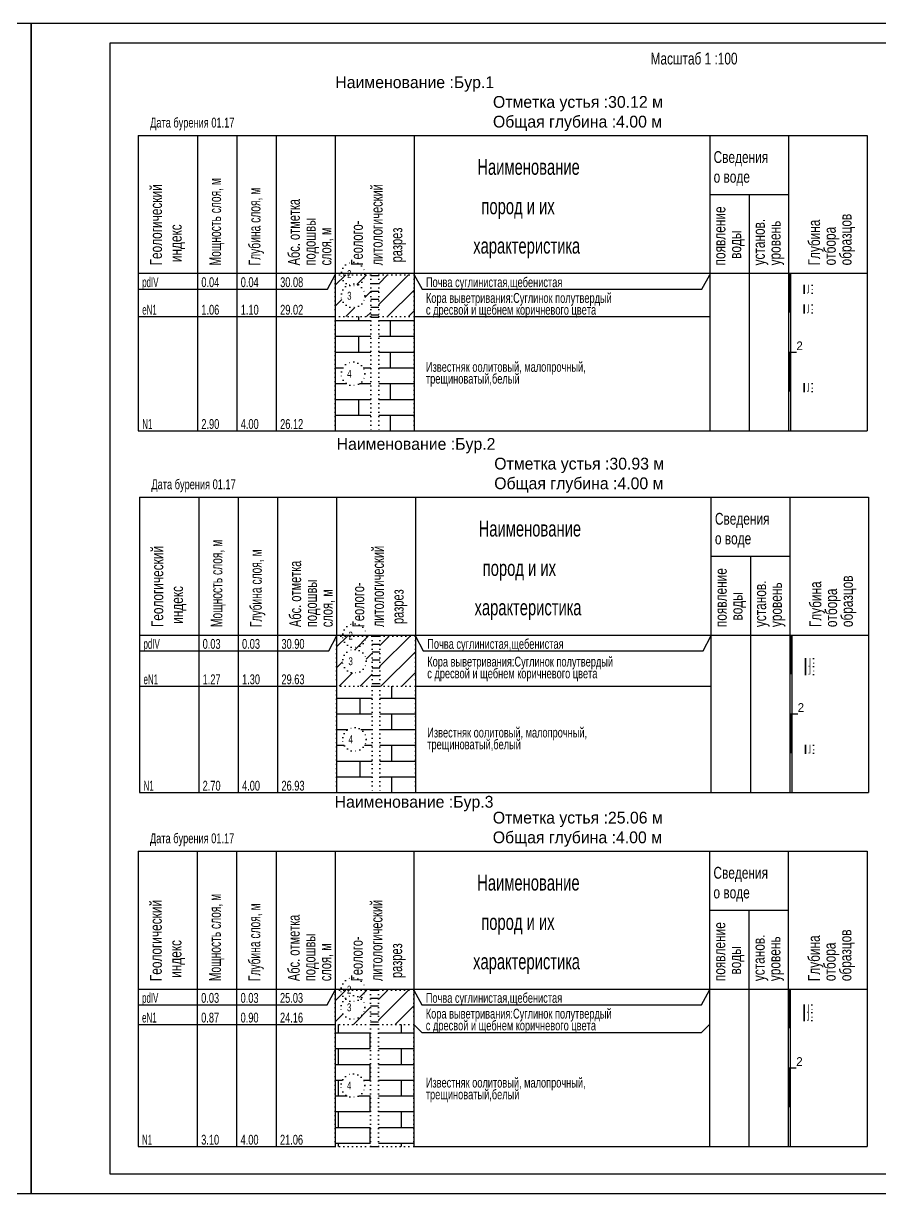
# Model space of a CAD drawing. Extents: x -105 to 735, y -107 to 190.
# Drawn here: x 313.5 to 530.7, y -106.8 to 190.2 of the extents above; entities that cross this region are included whole.
import ezdxf

# ---------------------------------------------------------------- set-up
doc = ezdxf.new("R2010")
doc.units = 0
doc.header["$MEASUREMENT"] = 0
for name, pattern in [('CONTI', [1, 0, 1]), ('L1', [1, 0, 1]), ('L2', [1, 0, 1]), ('L3', [1, 0, 1])]:
    doc.linetypes.add(name, pattern=pattern)
doc.layers.add('CUT_TST', color=7, linetype='CONTI')
doc.layers.add('У.о', color=7, linetype='Continuous')

# ---------------------------------------------------------------- blocks, each defined once
blk = doc.blocks.new('UZ_970')
at = {"layer": 'CUT_TST', "color": 0}
for p, q in [((0, 0), (0, 2)), ((0, 2), (2, 2)), ((0, 1.8), (2, 1.8)), ((0, 1.6), (2, 1.6)), ((0, 1.4), (2, 1.4)), ((0, 1.2), (2, 1.2)), ((0, 1), (2, 1)), ((0, 0.8), (2, 0.8)), ((0, 0.6), (2, 0.6)), ((0, 0.4), (2, 0.4)), ((0, 0.2), (2, 0.2)), ((2, 0), (0, 0)), ((2, 2), (2, 0))]:
    blk.add_line(p, q, dxfattribs=at)

msp = doc.modelspace()

# ---------------------------------------------------------------- hatches: boundary and pattern name
at = {"linetype": 'Continuous'}
h = msp.add_hatch(dxfattribs=at)
h.set_pattern_fill('SUGL_D', color=256, scale=30, style=0)
h.set_pattern_definition([(45, (342.6257, 126.802), (-2.65165, 2.65165), [])])
edge = h.paths.add_edge_path(flags=16)
edge.add_arc((397.13, 121.1), 3, 0, 360)
h.paths.add_polyline_path([(403.63, 115.8), (412.63, 115.8), (412.63, 126.4), (403.63, 126.4)])
h.paths.add_polyline_path([(392.63, 115.8), (401.63, 115.8), (401.63, 126.4), (392.63, 126.4)])
h = msp.add_hatch(dxfattribs=at)
h.set_pattern_fill('IZVEST', color=256, scale=20, style=0)
h.set_pattern_definition([(0, (342.6257, 126.802), (0, 4), []), (90, (342.626, 126.802), (-8, 4), [4, -4])])
edge = h.paths.add_edge_path(flags=16)
edge.add_arc((397.13, 101.3), 3, 0, 360)
h.paths.add_polyline_path([(403.63, 86.8), (412.63, 86.8), (412.63, 115.8), (403.63, 115.8)])
h.paths.add_polyline_path([(392.63, 86.8), (401.63, 86.8), (401.63, 115.8), (392.63, 115.8)])
h = msp.add_hatch(dxfattribs=at)
h.set_pattern_fill('SUGL_D', color=256, scale=30, style=0)
h.set_pattern_definition([(45, (342.9576, 35.0025), (-2.65165, 2.65165), [])])
edge = h.paths.add_edge_path(flags=16)
edge.add_arc((397.46, 28.35), 3, 0, 360)
h.paths.add_polyline_path([(403.96, 22), (412.96, 22), (412.96, 34.7), (403.96, 34.7)])
h.paths.add_polyline_path([(392.96, 22), (401.96, 22), (401.96, 34.7), (392.96, 34.7)])
h = msp.add_hatch(dxfattribs=at)
h.set_pattern_fill('IZVEST', color=256, scale=20, style=0)
h.set_pattern_definition([(0, (342.9576, 35.0025), (0, 4), []), (90, (342.958, 35.0025), (-8, 4), [4, -4])])
edge = h.paths.add_edge_path(flags=16)
edge.add_arc((397.46, 8.5), 3, 0, 360)
h.paths.add_polyline_path([(403.96, -5), (412.96, -5), (412.96, 22), (403.96, 22)])
h.paths.add_polyline_path([(392.96, -5), (401.96, -5), (401.96, 22), (392.96, 22)])
h = msp.add_hatch(dxfattribs=at)
h.set_pattern_fill('SUGL_D', color=256, scale=30, style=0)
h.set_pattern_definition([(45, (342.585, -54.8465), (-2.65165, 2.65165), [])])
edge = h.paths.add_edge_path(flags=16)
edge.add_arc((397.09, -59.5), 3, 0, 360)
h.paths.add_polyline_path([(403.59, -63.85), (412.59, -63.85), (412.59, -55.15), (403.59, -55.15)])
h.paths.add_polyline_path([(392.59, -63.85), (401.59, -63.85), (401.59, -55.15), (392.59, -55.15)])
h = msp.add_hatch(dxfattribs=at)
h.set_pattern_fill('IZVEST', color=256, scale=20, style=0)
h.set_pattern_definition([(0, (-374.5665, -25.969), (0, 4), []), (90, (-374.5665, -25.969), (-8, 4), [4, -4])])
edge = h.paths.add_edge_path(flags=16)
edge.add_arc((397.09, -79.35), 3, 0, 360)
h.paths.add_polyline_path([(403.59, -94.85), (412.59, -94.85), (412.59, -63.85), (403.59, -63.85)])
h.paths.add_polyline_path([(392.59, -94.85), (401.59, -94.85), (401.59, -63.85), (392.59, -63.85)])

# ---------------------------------------------------------------- linework, layer by layer
at = {"color": 0}
for p, q in [((342.63, 161.8), (507.63, 161.8)), ((342.63, 161.8), (342.63, 86.8)), ((357.63, 161.8), (357.63, 86.8)), ((367.63, 161.8), (367.63, 86.8)), ((377.63, 161.8), (377.63, 86.8)), ((392.63, 161.8), (392.63, 86.8)), ((412.63, 161.8), (412.63, 86.8)), ((487.63, 161.8), (487.63, 86.8)), ((507.63, 161.8), (507.63, 86.8)), ((507.63, 161.8), (527.63, 161.8)), ((527.63, 161.8), (527.63, 86.8)), ((487.63, 146.8), (507.63, 146.8)), ((497.63, 146.8), (497.63, 86.8)), ((342.63, 126.8), (507.63, 126.8)), ((390.63, 122.8), (392.63, 126.4)), ((401.63, 126.24), (403.63, 126.24)), ((401.63, 126.24), (403.63, 126.24)), ((412.63, 126.4), (414.63, 122.8)), ((485.63, 122.8), (487.63, 126.4)), ((507.63, 126.8), (527.63, 126.8)), ((508.13, 126.8), (508.13, 86.8)), ((342.63, 122.8), (390.63, 122.8)), ((401.63, 124.24), (403.63, 124.24)), ((401.63, 122.24), (403.63, 122.24)), ((414.63, 122.8), (485.63, 122.8)), ((401.63, 120.24), (403.63, 120.24)), ((401.63, 118.24), (403.63, 118.24)), ((401.63, 116.24), (403.63, 116.24)), ((342.63, 115.8), (390.63, 115.8)), ((390.63, 115.8), (392.63, 115.8)), ((401.63, 115.64), (403.63, 115.64)), ((412.63, 115.8), (414.63, 115.8)), ((414.63, 115.8), (485.63, 115.8)), ((485.63, 115.8), (487.63, 115.8)), ((507.63, 106.8), (509.63, 106.8)), ((342.63, 86.8), (390.63, 86.8)), ((390.63, 86.8), (392.63, 86.8)), ((401.63, 86.8), (403.63, 86.8)), ((412.63, 86.8), (414.63, 86.8)), ((414.63, 86.8), (485.63, 86.8)), ((485.63, 86.8), (487.63, 86.8)), ((487.63, 86.8), (507.63, 86.8)), ((507.63, 86.8), (527.63, 86.8)), ((342.96, 70), (507.96, 70)), ((342.96, 70), (342.96, -5)), ((357.96, 70), (357.96, -5)), ((367.96, 70), (367.96, -5)), ((377.96, 70), (377.96, -5)), ((392.96, 70), (392.96, -5)), ((412.96, 70), (412.96, -5)), ((487.96, 70), (487.96, -5)), ((507.96, 70), (507.96, -5)), ((507.96, 70), (527.96, 70)), ((527.96, 70), (527.96, -5)), ((487.96, 55), (507.96, 55)), ((497.96, 55), (497.96, -5)), ((342.96, 35), (507.96, 35)), ((390.96, 31), (392.96, 34.7)), ((401.96, 34.7), (403.96, 34.7)), ((401.96, 34.7), (403.96, 34.7)), ((401.96, 32.7), (403.96, 32.7)), ((412.96, 34.7), (414.96, 31)), ((485.96, 31), (487.96, 34.7)), ((507.96, 35), (527.96, 35)), ((508.46, 35), (508.46, -5)), ((342.96, 31), (390.96, 31)), ((401.96, 30.7), (403.96, 30.7)), ((414.96, 31), (485.96, 31)), ((401.96, 28.7), (403.96, 28.7)), ((401.96, 26.7), (403.96, 26.7)), ((401.96, 24.7), (403.96, 24.7)), ((342.96, 22), (390.96, 22)), ((390.96, 22), (392.96, 22)), ((401.96, 22.7), (403.96, 22.7)), ((401.96, 22), (403.96, 22)), ((412.96, 22), (414.96, 22)), ((414.96, 22), (485.96, 22)), ((485.96, 22), (487.96, 22)), ((507.96, 15), (509.96, 15)), ((342.96, -5), (390.96, -5)), ((390.96, -5), (392.96, -5)), ((401.96, -5), (403.96, -5)), ((412.96, -5), (414.96, -5)), ((414.96, -5), (485.96, -5)), ((485.96, -5), (487.96, -5)), ((487.96, -5), (507.96, -5)), ((507.96, -5), (527.96, -5)), ((342.59, -19.85), (507.59, -19.85)), ((342.59, -19.85), (342.59, -94.85)), ((357.59, -19.85), (357.59, -94.85)), ((367.59, -19.85), (367.59, -94.85)), ((377.59, -19.85), (377.59, -94.85)), ((392.59, -19.85), (392.59, -94.85)), ((412.59, -19.85), (412.59, -94.85)), ((487.59, -19.85), (487.59, -94.85)), ((507.59, -19.85), (507.59, -94.85)), ((507.59, -19.85), (527.59, -19.85)), ((527.59, -19.85), (527.59, -94.85)), ((487.59, -34.85), (507.59, -34.85)), ((497.59, -34.85), (497.59, -94.85)), ((342.59, -54.85), (507.59, -54.85)), ((390.59, -58.85), (392.59, -55.15)), ((401.59, -55.15), (403.59, -55.15)), ((401.59, -55.15), (403.59, -55.15)), ((412.59, -55.15), (414.59, -58.85)), ((485.59, -58.85), (487.59, -55.15)), ((507.59, -54.85), (527.59, -54.85)), ((508.09, -54.85), (508.09, -94.85)), ((342.59, -58.85), (390.59, -58.85)), ((401.59, -57.15), (403.59, -57.15)), ((401.59, -59.15), (403.59, -59.15)), ((414.59, -58.85), (485.59, -58.85)), ((401.59, -61.15), (403.59, -61.15)), ((342.59, -63.85), (390.59, -63.85)), ((390.59, -63.85), (392.59, -63.85)), ((401.59, -63.15), (403.59, -63.15)), ((401.59, -63.85), (403.59, -63.85)), ((412.59, -63.85), (414.59, -65.85)), ((485.59, -65.85), (487.59, -63.85)), ((414.59, -65.85), (485.59, -65.85)), ((507.59, -74.85), (509.59, -74.85)), ((342.59, -94.85), (390.59, -94.85)), ((390.59, -94.85), (392.59, -94.85)), ((401.59, -94.85), (403.59, -94.85)), ((412.59, -94.85), (414.59, -94.85)), ((414.59, -94.85), (485.59, -94.85)), ((485.59, -94.85), (487.59, -94.85)), ((487.59, -94.85), (507.59, -94.85)), ((507.59, -94.85), (527.59, -94.85))]:
    msp.add_line(p, q, dxfattribs=at)
at = {"color": 0, "linetype": 'L1'}
for p, q in [((392.63, 126.8), (401.63, 126.8)), ((392.63, 126.8), (392.63, 126.4)), ((392.63, 126.4), (401.63, 126.4)), ((401.63, 126.8), (401.63, 126.4)), ((403.63, 126.8), (412.63, 126.8)), ((403.63, 126.8), (403.63, 126.4)), ((403.63, 126.4), (412.63, 126.4)), ((412.63, 126.8), (412.63, 126.4)), ((392.96, 35), (401.96, 35)), ((392.96, 35), (392.96, 34.7)), ((392.96, 34.7), (401.96, 34.7)), ((401.96, 35), (401.96, 34.7)), ((403.96, 35), (412.96, 35)), ((403.96, 35), (403.96, 34.7)), ((403.96, 34.7), (412.96, 34.7)), ((412.96, 35), (412.96, 34.7)), ((392.59, -54.85), (401.59, -54.85)), ((392.59, -54.85), (392.59, -55.15)), ((392.59, -55.15), (401.59, -55.15)), ((401.59, -54.85), (401.59, -55.15)), ((403.59, -54.85), (412.59, -54.85)), ((403.59, -54.85), (403.59, -55.15)), ((403.59, -55.15), (412.59, -55.15)), ((412.59, -54.85), (412.59, -55.15))]:
    msp.add_line(p, q, dxfattribs=at)
at = {"color": 0, "linetype": 'L2'}
for p, q in [((392.63, 126.4), (401.63, 126.4)), ((392.63, 126.4), (392.63, 115.8)), ((401.63, 126.4), (401.63, 115.8)), ((403.63, 126.4), (412.63, 126.4)), ((403.63, 126.4), (403.63, 115.8)), ((412.63, 126.4), (412.63, 115.8)), ((392.63, 115.8), (401.63, 115.8)), ((403.63, 115.8), (412.63, 115.8)), ((392.96, 34.7), (401.96, 34.7)), ((392.96, 34.7), (392.96, 22)), ((401.96, 34.7), (401.96, 22)), ((403.96, 34.7), (412.96, 34.7)), ((403.96, 34.7), (403.96, 22)), ((412.96, 34.7), (412.96, 22)), ((392.96, 22), (401.96, 22)), ((403.96, 22), (412.96, 22)), ((392.59, -55.15), (401.59, -55.15)), ((392.59, -55.15), (392.59, -63.85)), ((401.59, -55.15), (401.59, -63.85)), ((403.59, -55.15), (412.59, -55.15)), ((403.59, -55.15), (403.59, -63.85)), ((412.59, -55.15), (412.59, -63.85)), ((392.59, -63.85), (401.59, -63.85)), ((403.59, -63.85), (412.59, -63.85))]:
    msp.add_line(p, q, dxfattribs=at)
at = {"color": 0, "linetype": 'L3'}
for p, q in [((392.63, 115.8), (401.63, 115.8)), ((392.63, 115.8), (392.63, 86.8)), ((401.63, 115.8), (401.63, 86.8)), ((403.63, 115.8), (412.63, 115.8)), ((403.63, 115.8), (403.63, 86.8)), ((412.63, 115.8), (412.63, 86.8)), ((392.63, 86.8), (401.63, 86.8)), ((403.63, 86.8), (412.63, 86.8)), ((392.96, 22), (401.96, 22)), ((392.96, 22), (392.96, -5)), ((401.96, 22), (401.96, -5)), ((403.96, 22), (412.96, 22)), ((403.96, 22), (403.96, -5)), ((412.96, 22), (412.96, -5)), ((392.96, -5), (401.96, -5)), ((403.96, -5), (412.96, -5)), ((392.59, -63.85), (401.59, -63.85)), ((392.59, -63.85), (392.59, -94.85)), ((401.59, -63.85), (401.59, -94.85)), ((403.59, -63.85), (412.59, -63.85)), ((403.59, -63.85), (403.59, -94.85)), ((412.59, -63.85), (412.59, -94.85)), ((392.59, -94.85), (401.59, -94.85)), ((403.59, -94.85), (412.59, -94.85))]:
    msp.add_line(p, q, dxfattribs=at)
at = {"const_width": 0.5}
for points in [[(507.88, 126.8), (507.88, 116.8)], [(507.88, 106.8), (507.88, 96.8)], [(508.21, 35), (508.21, 25)], [(508.21, 15), (508.21, 5)], [(507.84, -54.85), (507.84, -64.85)], [(507.84, -74.85), (507.84, -84.85)]]:
    msp.add_lwpolyline(points, dxfattribs=at)
at = {"color": 0, "linetype": 'L1'}
for centre in [(397.13, 126.6), (397.46, 34.85), (397.09, -55)]:
    msp.add_circle(centre, 3, dxfattribs=at)
at = {"color": 0, "linetype": 'L2'}
for centre in [(397.13, 121.1), (397.46, 28.35), (397.09, -59.5)]:
    msp.add_circle(centre, 3, dxfattribs=at)
at = {"color": 0, "linetype": 'L3'}
for centre in [(397.13, 101.3), (397.46, 8.5), (397.09, -79.35)]:
    msp.add_circle(centre, 3, dxfattribs=at)
at = {"layer": 'У.о', "color": 7}
for points in [[(-104.59, -106.77), (315.41, -106.77), (315.41, 190.23), (-104.59, 190.23)], [(315.41, -106.77), (735.41, -106.77), (735.41, 190.23), (315.41, 190.23)], [(335.41, -101.77), (730.41, -101.77), (730.41, 185.23), (335.41, 185.23)]]:
    msp.add_lwpolyline(points, close=True, dxfattribs=at)

# ---------------------------------------------------------------- block references
at = {"color": 7}
for p in [(511.63, 121.8), (511.63, 116.8), (511.63, 96.8), (511.96, 27), (511.96, 25), (511.96, 5), (511.59, -60.85), (511.59, -62.85)]:
    msp.add_blockref('UZ_970', p, dxfattribs=at)

# ---------------------------------------------------------------- texts
for s, height, width, p in [('Масштаб 1 :100', 3, 0.75, (472.63, 179.8)), ('Дата бурения 01.17', 2.5, 0.7, (345.63, 163.8)), ('Сведения', 3, 0.75, (488.63, 154.8)), (' Наименование', 4, 0.7, (427.63, 151.8)), ('о воде', 3, 0.75, (488.63, 149.8)), ('  пород и их', 4, 0.7, (427.63, 141.8)), ('характеристика', 4, 0.7, (427.63, 131.8)), ('pdIV', 2.5, 0.6, (343.63, 123.3)), ('0.04', 2.5, 0.7, (358.63, 123.3)), ('0.04', 2.5, 0.7, (368.63, 123.3)), ('30.08', 2.5, 0.7, (378.63, 123.3)), ('2', 2, 0.75, (395.63, 125.6)), ('Почва суглинистая,щебенистая', 2.5, 0.7, (415.63, 123.3)), ('3', 2, 0.75, (395.63, 120.1)), ('Кора выветривания:Суглинок полутвердый', 2.5, 0.7, (415.63, 119.3)), ('eN1', 2.5, 0.6, (343.63, 116.3)), ('1.06', 2.5, 0.7, (358.63, 116.3)), ('1.10', 2.5, 0.7, (368.63, 116.3)), ('29.02', 2.5, 0.7, (378.63, 116.3)), ('с дресвой и щебнем коричневого цвета', 2.5, 0.7, (415.63, 116.3)), ('Известняк оолитовый, малопрочный,', 2.5, 0.7, (415.63, 101.8)), ('4', 2, 0.75, (395.63, 100.3)), ('трещиноватый,белый', 2.5, 0.7, (415.63, 98.8)), ('N1', 2.5, 0.6, (343.63, 87.3)), ('2.90', 2.5, 0.7, (358.63, 87.3)), ('4.00', 2.5, 0.7, (368.63, 87.3)), ('26.12', 2.5, 0.7, (378.63, 87.3)), ('Дата бурения 01.17', 2.5, 0.7, (345.96, 72)), ('Сведения', 3, 0.75, (488.96, 63)), (' Наименование', 4, 0.7, (427.96, 60)), ('о воде', 3, 0.75, (488.96, 58)), ('  пород и их', 4, 0.7, (427.96, 50)), ('характеристика', 4, 0.7, (427.96, 40)), ('2', 2, 0.75, (395.96, 33.85)), ('pdIV', 2.5, 0.6, (343.96, 31.5)), ('0.03', 2.5, 0.7, (358.96, 31.5)), ('0.03', 2.5, 0.7, (368.96, 31.5)), ('30.90', 2.5, 0.7, (378.96, 31.5)), ('Почва суглинистая,щебенистая', 2.5, 0.7, (415.96, 31.5)), ('3', 2, 0.75, (395.96, 27.35)), ('Кора выветривания:Суглинок полутвердый', 2.5, 0.7, (415.96, 27)), ('eN1', 2.5, 0.6, (343.96, 22.5)), ('1.27', 2.5, 0.7, (358.96, 22.5)), ('1.30', 2.5, 0.7, (368.96, 22.5)), ('29.63', 2.5, 0.7, (378.96, 22.5)), ('с дресвой и щебнем коричневого цвета', 2.5, 0.7, (415.96, 24)), ('4', 2, 0.75, (395.96, 7.5)), ('Известняк оолитовый, малопрочный,', 2.5, 0.7, (415.96, 9)), ('трещиноватый,белый', 2.5, 0.7, (415.96, 6)), ('N1', 2.5, 0.6, (343.96, -4.5)), ('2.70', 2.5, 0.7, (358.96, -4.5)), ('4.00', 2.5, 0.7, (368.96, -4.5)), ('26.93', 2.5, 0.7, (378.96, -4.5)), ('Дата бурения 01.17', 2.5, 0.7, (345.59, -17.85)), (' Наименование', 4, 0.7, (427.59, -29.85)), ('Сведения', 3, 0.75, (488.59, -26.85)), ('о воде', 3, 0.75, (488.59, -31.85)), ('  пород и их', 4, 0.7, (427.59, -39.85)), ('характеристика', 4, 0.7, (427.59, -49.85)), ('pdIV', 2.5, 0.6, (343.59, -58.35)), ('0.03', 2.5, 0.7, (358.59, -58.35)), ('0.03', 2.5, 0.7, (368.59, -58.35)), ('25.03', 2.5, 0.7, (378.59, -58.35)), ('2', 2, 0.75, (395.59, -56)), ('Почва суглинистая,щебенистая', 2.5, 0.7, (415.59, -58.35)), ('3', 2, 0.75, (395.59, -60.5)), ('eN1', 2.5, 0.6, (343.59, -63.35)), ('0.87', 2.5, 0.7, (358.59, -63.35)), ('0.90', 2.5, 0.7, (368.59, -63.35)), ('24.16', 2.5, 0.7, (378.59, -63.35)), ('Кора выветривания:Суглинок полутвердый', 2.5, 0.7, (415.59, -62.35)), ('с дресвой и щебнем коричневого цвета', 2.5, 0.7, (415.59, -65.35)), ('Известняк оолитовый, малопрочный,', 2.5, 0.7, (415.59, -79.85)), ('4', 2, 0.75, (395.59, -80.35)), ('трещиноватый,белый', 2.5, 0.7, (415.59, -82.85)), ('N1', 2.5, 0.6, (343.59, -94.35)), ('3.10', 2.5, 0.7, (358.59, -94.35)), ('4.00', 2.5, 0.7, (368.59, -94.35)), ('21.06', 2.5, 0.7, (378.59, -94.35))]:
    msp.add_text(s, height=height, dxfattribs=dict(width=width)).set_placement(p)
for s, height, p in [('Наименование :Бур.1', 3, (392.63, 173.8)), ('Отметка устья :30.12 м', 3, (432.63, 168.8)), ('Общая глубина :4.00 м', 3, (432.63, 163.8)), ('2', 2.2, (509.63, 107.3)), ('Наименование :Бур.2', 3, (392.96, 82)), ('Отметка устья :30.93 м', 3, (432.96, 77)), ('Общая глубина :4.00 м', 3, (432.96, 72)), ('2', 2.2, (509.96, 15.5)), ('Наименование :Бур.3', 3, (392.46, -8.83)), ('Отметка устья :25.06 м', 3, (432.59, -12.85)), ('Общая глубина :4.00 м', 3, (432.59, -17.85)), ('2', 2.2, (509.59, -74.35))]:
    msp.add_text(s, height=height).set_placement(p)
for s, width, p in [('Геологический', 0.75, (348.63, 128.8)), ('Мощность слоя, м', 0.65, (363.63, 128.8)), ('литологический', 0.7, (404.63, 128.8)), ('Глубина слоя, м', 0.65, (373.63, 128.8)), ('Абс. отметка', 0.7, (383.63, 128.8)), ('появление', 0.75, (491.63, 128.8)), ('подошвы', 0.7, (387.63, 128.8)), ('Геолого-', 0.7, (399.63, 128.8)), ('установ.', 0.75, (501.63, 128.8)), ('уровень', 0.75, (505.63, 128.8)), ('Глубина', 0.75, (515.63, 128.8)), ('образцов', 0.75, (523.63, 128.8)), (' индекс', 0.75, (353.63, 128.8)), ('слоя, м', 0.7, (391.63, 128.8)), (' разрез', 0.7, (409.63, 128.8)), ('  воды', 0.75, (495.63, 128.8)), ('отбора', 0.75, (519.63, 128.8)), ('Геологический', 0.75, (348.96, 37)), ('Мощность слоя, м', 0.65, (363.96, 37)), ('Глубина слоя, м', 0.65, (373.96, 37)), ('литологический', 0.7, (404.96, 37)), ('Абс. отметка', 0.7, (383.96, 37)), ('появление', 0.75, (491.96, 37)), ('подошвы', 0.7, (387.96, 37)), ('Геолого-', 0.7, (399.96, 37)), ('установ.', 0.75, (501.96, 37)), ('уровень', 0.75, (505.96, 37)), ('Глубина', 0.75, (515.96, 37)), ('образцов', 0.75, (523.96, 37)), (' индекс', 0.75, (353.96, 37)), ('слоя, м', 0.7, (391.96, 37)), (' разрез', 0.7, (409.96, 37)), ('  воды', 0.75, (495.96, 37)), ('отбора', 0.75, (519.96, 37)), ('Геологический', 0.75, (348.59, -52.85)), ('Мощность слоя, м', 0.65, (363.59, -52.85)), ('литологический', 0.7, (404.59, -52.85)), ('Глубина слоя, м', 0.65, (373.59, -52.85)), ('Абс. отметка', 0.7, (383.59, -52.85)), ('появление', 0.75, (491.59, -52.85)), ('подошвы', 0.7, (387.59, -52.85)), ('установ.', 0.75, (501.59, -52.85)), ('Глубина', 0.75, (515.59, -52.85)), ('образцов', 0.75, (523.59, -52.85)), (' индекс', 0.75, (353.59, -52.85)), ('слоя, м', 0.7, (391.59, -52.85)), ('Геолого-', 0.7, (399.59, -52.85)), (' разрез', 0.7, (409.59, -52.85)), ('  воды', 0.75, (495.59, -52.85)), ('уровень', 0.75, (505.59, -52.85)), ('отбора', 0.75, (519.59, -52.85))]:
    msp.add_text(s, height=3, rotation=90, dxfattribs=dict(width=width)).set_placement(p)

doc.saveas('drawing.dxf')
